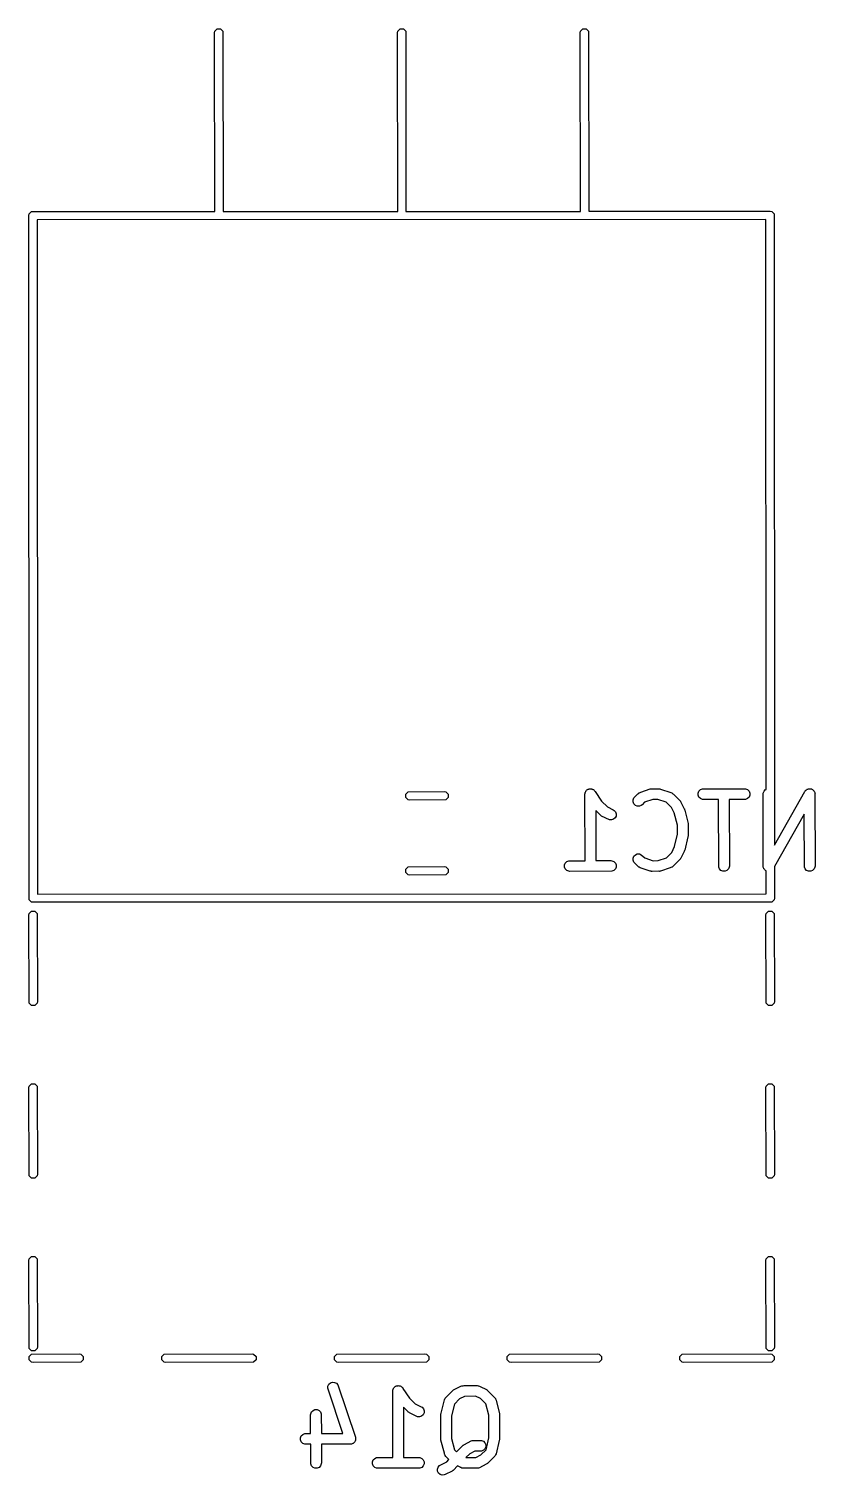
# Model space of a CAD drawing. Extents: x 195 to 310, y -208 to -141.
# Drawn here: x 269.04 to 279.97, y -208.17 to -188.06 of the extents above; entities that cross this region are included whole.
import ezdxf

# ---------------------------------------------------------------- set-up
doc = ezdxf.new("R2010")
doc.units = 0
doc.layers.add('BLACK', color=7, linetype='CONTINUOUS')

msp = doc.modelspace()

# ---------------------------------------------------------------- linework, layer by layer
at = {"layer": 'BLACK', "linetype": 'CONTINUOUS'}
for p, q in [((271.62325, -188.12), (271.627817, -188.097039)), ((271.627675, -190.603433), (271.62325, -188.12)), ((271.627817, -188.097039), (271.660289, -188.064567)), ((271.660289, -188.064567), (271.706211, -188.064567)), ((271.706211, -188.064567), (271.738683, -188.097039)), ((271.738683, -188.097039), (271.743149, -190.603382)), ((274.16325, -188.12), (274.167817, -188.097039)), ((274.167673, -190.602303), (274.16325, -188.12)), ((274.167817, -188.097039), (274.200289, -188.064567)), ((274.200289, -188.064567), (274.246211, -188.064567)), ((274.246211, -188.064567), (274.278683, -188.097039)), ((274.278683, -188.097039), (274.283147, -190.602251)), ((276.70325, -188.12), (276.707817, -188.097039)), ((276.707671, -190.601172), (276.70325, -188.12)), ((276.707817, -188.097039), (276.740289, -188.064567)), ((276.740289, -188.064567), (276.786211, -188.064567)), ((276.786211, -188.064567), (276.818683, -188.097039)), ((276.818683, -188.097039), (276.823145, -190.601121)), ((269.04325, -190.66), (269.047817, -190.637039)), ((269.047817, -190.637039), (269.080289, -190.604567)), ((269.080289, -190.604567), (271.627675, -190.603433)), ((271.743149, -190.603382), (274.167673, -190.602303)), ((274.283147, -190.602251), (276.707671, -190.601172)), ((276.823145, -190.601121), (279.34325, -190.6)), ((279.34325, -190.6), (279.366211, -190.604567)), ((279.366211, -190.604567), (279.398683, -190.637039)), ((279.398683, -190.637039), (279.402896, -199.413216)), ((269.047817, -200.172961), (269.04325, -190.66)), ((279.283276, -190.715469), (269.158722, -190.719975)), ((269.158722, -190.719975), (269.163223, -200.09453)), ((279.28708, -198.639426), (279.283276, -190.715469)), ((274.282309, -198.704539), (274.314781, -198.672067)), ((274.314781, -198.672067), (274.812258, -198.6675)), ((274.812258, -198.6675), (274.835219, -198.672067)), ((274.835219, -198.672067), (274.867691, -198.704539)), ((276.771678, -198.690187), (276.774519, -198.683326)), ((276.774519, -198.683326), (276.775976, -198.676046)), ((276.775976, -198.676046), (276.780064, -198.66994)), ((276.780064, -198.66994), (276.782877, -198.663151)), ((276.782877, -198.663151), (276.788127, -198.6579)), ((276.788127, -198.6579), (276.792259, -198.651731)), ((276.792259, -198.651731), (276.798373, -198.647654)), ((276.798373, -198.647654), (276.803569, -198.642459)), ((276.803569, -198.642459), (276.810429, -198.639617)), ((276.810429, -198.639617), (276.816608, -198.635498)), ((276.816608, -198.635498), (276.823816, -198.634072)), ((276.823816, -198.634072), (276.830605, -198.63126)), ((276.830605, -198.63126), (276.838032, -198.63126)), ((276.838032, -198.63126), (276.845316, -198.629819)), ((276.845316, -198.629819), (276.852521, -198.63126)), ((276.852521, -198.63126), (276.859869, -198.63126)), ((276.859869, -198.63126), (276.866729, -198.634101)), ((276.866729, -198.634101), (276.87401, -198.635558)), ((276.87401, -198.635558), (276.880115, -198.639646)), ((276.880115, -198.639646), (276.886905, -198.642459)), ((276.886905, -198.642459), (276.892155, -198.647709)), ((276.892155, -198.647709), (276.898325, -198.651841)), ((276.898325, -198.651841), (276.902614, -198.658168)), ((276.902614, -198.658168), (276.907597, -198.663151)), ((276.907597, -198.663151), (276.910118, -198.669238)), ((276.910118, -198.669238), (277.002032, -198.804825)), ((277.52238, -198.687281), (277.535343, -198.682833)), ((277.535343, -198.682833), (277.544891, -198.678879)), ((277.544891, -198.678879), (277.546872, -198.678879)), ((277.546872, -198.678879), (277.678662, -198.633668)), ((277.678662, -198.633668), (277.685917, -198.632018)), ((277.685917, -198.632018), (277.687748, -198.63126)), ((277.687748, -198.63126), (277.689344, -198.631239)), ((277.689344, -198.631239), (277.692999, -198.630408)), ((277.692999, -198.630408), (277.702299, -198.631069)), ((277.702299, -198.631069), (277.797618, -198.629819)), ((277.797618, -198.629819), (277.805023, -198.630548)), ((277.805023, -198.630548), (277.806998, -198.630408)), ((277.806998, -198.630408), (277.808484, -198.630889)), ((277.808484, -198.630889), (277.81225, -198.63126)), ((277.81225, -198.63126), (277.821613, -198.635138)), ((277.821613, -198.635138), (277.964192, -198.681287)), ((277.964192, -198.681287), (277.977617, -198.687281)), ((278.343107, -198.690187), (278.354306, -198.663151)), ((278.354306, -198.663151), (278.374998, -198.642459)), ((278.374998, -198.642459), (278.402034, -198.63126)), ((278.402034, -198.63126), (278.988094, -198.629819)), ((278.988094, -198.629819), (279.002726, -198.63126)), ((279.002726, -198.63126), (279.029762, -198.642459)), ((279.029762, -198.642459), (279.050454, -198.663151)), ((279.050454, -198.663151), (279.061653, -198.690187)), ((279.247869, -198.690187), (279.259068, -198.663151)), ((279.259068, -198.663151), (279.27976, -198.642459)), ((279.27976, -198.642459), (279.28708, -198.639426)), ((279.402896, -199.413216), (279.827738, -198.667608)), ((279.827738, -198.667608), (279.829927, -198.664523)), ((279.829927, -198.664523), (279.830496, -198.663151)), ((279.830496, -198.663151), (279.831893, -198.661753)), ((279.831893, -198.661753), (279.836248, -198.655619)), ((279.836248, -198.655619), (279.844136, -198.64951)), ((279.844136, -198.64951), (279.851188, -198.642459)), ((279.851188, -198.642459), (279.855606, -198.640628)), ((279.855606, -198.640628), (279.859386, -198.637702)), ((279.859386, -198.637702), (279.869007, -198.635077)), ((279.869007, -198.635077), (279.878224, -198.63126)), ((279.878224, -198.63126), (279.883005, -198.63126)), ((279.883005, -198.63126), (279.887617, -198.630002)), ((279.887617, -198.630002), (279.897514, -198.63126)), ((279.897514, -198.63126), (279.907488, -198.63126)), ((279.907488, -198.63126), (279.911903, -198.633089)), ((279.911903, -198.633089), (279.916647, -198.633692)), ((279.916647, -198.633692), (279.925311, -198.638642)), ((279.925311, -198.638642), (279.934524, -198.642459)), ((279.934524, -198.642459), (279.937902, -198.645837)), ((279.937902, -198.645837), (279.942056, -198.648211)), ((279.942056, -198.648211), (279.948165, -198.6561)), ((279.948165, -198.6561), (279.955216, -198.663151)), ((279.955216, -198.663151), (279.957045, -198.667567)), ((279.957045, -198.667567), (279.959973, -198.671348)), ((279.959973, -198.671348), (279.962597, -198.680971)), ((279.962597, -198.680971), (279.966415, -198.690187)), ((274.282309, -198.750461), (274.282309, -198.704539)), ((274.314781, -198.782933), (274.282309, -198.750461)), ((274.337742, -198.7875), (274.314781, -198.782933)), ((274.835219, -198.782933), (274.337742, -198.7875)), ((274.867691, -198.750461), (274.835219, -198.782933)), ((274.867691, -198.704539), (274.867691, -198.750461)), ((276.770237, -198.70474), (276.770252, -198.704663)), ((276.770242, -198.704766), (276.770237, -198.70474)), ((276.770237, -198.704819), (276.770242, -198.704766)), ((276.771551, -199.630702), (276.770237, -198.704819)), ((276.770252, -198.704663), (276.771678, -198.690187)), ((277.002032, -198.804825), (277.082323, -198.883581)), ((277.082323, -198.883581), (277.164492, -198.923451)), ((277.438345, -198.785426), (277.449544, -198.758389)), ((277.438345, -198.814688), (277.438345, -198.785426)), ((277.449544, -198.841725), (277.438345, -198.814688)), ((277.449544, -198.758389), (277.50649, -198.699405)), ((277.470236, -198.862417), (277.449544, -198.841725)), ((277.497273, -198.873616), (277.470236, -198.862417)), ((277.526535, -198.873616), (277.497273, -198.873616)), ((277.50649, -198.699405), (277.517855, -198.690078)), ((277.517855, -198.690078), (277.520343, -198.689047)), ((277.520343, -198.689047), (277.52238, -198.687281)), ((277.553572, -198.862417), (277.526535, -198.873616)), ((277.564937, -198.85309), (277.553572, -198.862417)), ((277.598459, -198.818367), (277.564937, -198.85309)), ((277.711165, -198.779703), (277.598459, -198.818367)), ((277.782544, -198.778767), (277.711165, -198.779703)), ((277.898471, -198.81629), (277.782544, -198.778767)), ((277.97268, -198.88908), (277.898471, -198.81629)), ((277.977617, -198.687281), (277.979652, -198.689046)), ((277.979652, -198.689046), (277.982143, -198.690078)), ((277.982143, -198.690078), (277.992081, -198.699826)), ((277.992081, -198.699826), (277.999724, -198.706455)), ((277.999724, -198.706455), (278.000575, -198.708158)), ((278.000575, -198.708158), (278.088746, -198.794643)), ((278.088746, -198.794643), (278.093466, -198.800393)), ((278.093466, -198.800393), (278.094963, -198.801692)), ((278.094963, -198.801692), (278.095689, -198.803102)), ((278.095689, -198.803102), (278.098074, -198.806008)), ((278.098074, -198.806008), (278.101725, -198.814823)), ((278.101725, -198.814823), (278.150414, -198.909373)), ((278.343107, -198.719451), (278.343107, -198.690187)), ((278.354306, -198.746487), (278.343107, -198.719451)), ((278.374998, -198.767179), (278.354306, -198.746487)), ((278.402034, -198.778378), (278.374998, -198.767179)), ((278.416666, -198.779819), (278.402034, -198.778378)), ((278.627485, -198.7793), (278.416666, -198.779819)), ((278.628821, -199.719451), (278.627485, -198.7793)), ((279.002726, -198.778378), (278.776065, -198.778935)), ((278.776065, -198.778935), (278.77738, -199.704819)), ((279.029762, -198.767179), (279.002726, -198.778378)), ((279.050454, -198.746487), (279.029762, -198.767179)), ((279.061653, -198.719451), (279.050454, -198.746487)), ((279.061653, -198.690187), (279.061653, -198.719451)), ((279.246428, -198.704819), (279.247869, -198.690187)), ((279.247841, -199.700374), (279.246428, -198.704819)), ((279.966415, -198.690187), (279.966421, -198.694992)), ((279.966421, -198.694992), (279.967673, -198.69958)), ((279.967673, -198.69958), (279.966442, -198.709263)), ((279.966442, -198.709263), (279.967856, -199.704819)), ((276.983209, -198.994646), (276.919139, -198.9318)), ((276.919139, -198.9318), (276.920131, -199.630337)), ((276.989729, -199.002164), (276.983209, -198.994646)), ((276.992922, -199.004174), (276.989729, -199.002164)), ((276.994045, -199.005275), (276.992922, -199.004174)), ((276.995877, -199.006033), (276.994045, -199.005275)), ((277.002172, -199.009996), (276.995877, -199.006033)), ((277.111141, -199.06287), (277.002172, -199.009996)), ((277.140331, -199.064944), (277.111141, -199.06287)), ((277.168093, -199.05569), (277.140331, -199.064944)), ((277.164492, -198.923451), (277.176935, -198.931283)), ((277.1902, -199.036517), (277.168093, -199.05569)), ((277.176935, -198.931283), (277.196108, -198.953391)), ((277.203288, -199.010342), (277.1902, -199.036517)), ((277.196108, -198.953391), (277.205362, -198.981152)), ((277.205362, -198.981152), (277.203288, -199.010342)), ((278.011371, -198.964215), (277.97268, -198.88908)), ((278.055989, -199.137645), (278.011371, -198.964215)), ((278.150414, -198.909373), (278.150823, -198.910442)), ((278.150823, -198.910442), (278.151146, -198.910878)), ((278.151146, -198.910878), (278.151465, -198.912121)), ((278.151465, -198.912121), (278.155669, -198.923104)), ((278.155669, -198.923104), (278.156194, -198.930501)), ((278.156194, -198.930501), (278.203712, -199.1152)), ((279.818253, -198.98437), (279.40304, -199.713081)), ((279.819297, -199.719451), (279.818253, -198.98437)), ((278.015105, -199.43554), (278.057131, -199.262417)), ((278.057131, -199.262417), (278.055989, -199.137645)), ((278.203712, -199.1152), (278.204087, -199.117736)), ((278.204087, -199.117736), (278.20451, -199.118758)), ((278.20451, -199.118758), (278.204527, -199.120719)), ((278.205407, -199.281764), (278.20451, -199.290879)), ((278.204527, -199.120719), (278.205862, -199.129744)), ((278.205862, -199.129744), (278.204683, -199.137667)), ((278.204683, -199.137667), (278.205951, -199.276247)), ((278.205862, -199.279893), (278.205407, -199.281764)), ((278.205951, -199.276247), (278.205699, -199.2788)), ((278.205699, -199.2788), (278.205862, -199.279893)), ((277.97638, -199.51535), (278.015105, -199.43554)), ((278.155081, -199.487743), (278.151146, -199.498759)), ((278.155669, -199.486533), (278.155081, -199.487743)), ((278.155707, -199.485992), (278.155669, -199.486533)), ((278.156093, -199.484913), (278.155707, -199.485992)), ((278.201333, -199.298547), (278.156093, -199.484913)), ((278.20451, -199.290879), (278.201333, -199.298547)), ((276.485964, -199.690187), (276.497163, -199.663151)), ((276.485964, -199.719451), (276.485964, -199.690187)), ((276.497163, -199.663151), (276.517855, -199.642459)), ((276.517855, -199.642459), (276.544891, -199.63126)), ((276.544891, -199.63126), (276.771551, -199.630702)), ((276.920131, -199.630337), (277.130951, -199.629819)), ((277.130951, -199.629819), (277.145583, -199.63126)), ((277.145583, -199.63126), (277.172619, -199.642459)), ((277.172619, -199.642459), (277.193311, -199.663151)), ((277.193311, -199.663151), (277.20451, -199.690187)), ((277.20451, -199.690187), (277.20451, -199.719451)), ((277.438345, -199.594948), (277.449544, -199.567912)), ((277.438345, -199.624211), (277.438345, -199.594948)), ((277.449543, -199.651247), (277.438345, -199.624211)), ((277.45887, -199.662612), (277.449543, -199.651247)), ((277.449544, -199.567912), (277.470237, -199.547219)), ((277.499695, -199.702027), (277.45887, -199.662612)), ((277.470237, -199.547219), (277.497273, -199.536021)), ((277.497273, -199.536021), (277.526536, -199.536021)), ((277.526536, -199.536021), (277.553572, -199.54722)), ((277.553572, -199.54722), (277.601261, -199.593262)), ((277.601261, -199.593262), (277.717453, -199.63087)), ((277.717453, -199.63087), (277.788831, -199.629934)), ((277.788831, -199.629934), (277.902103, -199.591076)), ((277.902103, -199.591076), (277.97638, -199.51535)), ((278.08744, -199.614468), (277.993508, -199.710233)), ((278.094963, -199.607945), (278.08744, -199.614468)), ((278.096975, -199.604748), (278.094963, -199.607945)), ((278.098074, -199.603628), (278.096975, -199.604748)), ((278.098831, -199.601798), (278.098074, -199.603628)), ((278.102795, -199.595502), (278.098831, -199.601798)), ((278.147063, -199.504269), (278.102795, -199.595502)), ((278.151146, -199.498759), (278.147063, -199.504269)), ((274.282309, -199.749539), (274.314781, -199.717067)), ((274.282309, -199.795461), (274.282309, -199.749539)), ((274.314781, -199.827933), (274.282309, -199.795461)), ((274.314781, -199.717067), (274.812258, -199.7125)), ((274.337742, -199.8325), (274.314781, -199.827933)), ((274.835219, -199.827933), (274.337742, -199.8325)), ((274.812258, -199.7125), (274.835219, -199.717067)), ((274.835219, -199.717067), (274.867691, -199.749539)), ((274.867691, -199.795461), (274.835219, -199.827933)), ((274.867691, -199.749539), (274.867691, -199.795461)), ((276.497163, -199.746487), (276.485964, -199.719451)), ((276.517855, -199.767179), (276.497163, -199.746487)), ((276.544891, -199.778378), (276.517855, -199.767179)), ((276.559523, -199.779819), (276.544891, -199.778378)), ((277.145583, -199.778378), (276.559523, -199.779819)), ((277.172619, -199.767179), (277.145583, -199.778378)), ((277.193311, -199.746487), (277.172619, -199.767179)), ((277.20451, -199.719451), (277.193311, -199.746487)), ((277.500273, -199.703183), (277.499695, -199.702027)), ((277.506364, -199.708466), (277.500273, -199.703183)), ((277.517855, -199.71956), (277.506364, -199.708466)), ((277.520343, -199.72059), (277.517855, -199.71956)), ((277.52238, -199.722357), (277.520343, -199.72059)), ((277.535806, -199.728351), (277.52238, -199.722357)), ((277.678387, -199.7745), (277.535806, -199.728351)), ((277.687748, -199.778378), (277.678387, -199.7745)), ((277.691511, -199.778748), (277.687748, -199.778378)), ((277.692999, -199.77923), (277.691511, -199.778748)), ((277.694973, -199.779089), (277.692999, -199.77923)), ((277.70238, -199.779819), (277.694973, -199.779089)), ((277.797697, -199.778568), (277.70238, -199.779819)), ((277.806998, -199.77923), (277.797697, -199.778568)), ((277.810652, -199.778398), (277.806998, -199.77923)), ((277.81225, -199.778378), (277.810652, -199.778398)), ((277.814081, -199.777619), (277.81225, -199.778378)), ((277.821335, -199.77597), (277.814081, -199.777619)), ((277.953125, -199.730759), (277.821335, -199.77597)), ((277.955107, -199.730759), (277.953125, -199.730759)), ((277.964659, -199.726802), (277.955107, -199.730759)), ((277.977617, -199.722357), (277.964659, -199.726802)), ((277.979652, -199.720591), (277.977617, -199.722357)), ((277.982143, -199.71956), (277.979652, -199.720591)), ((277.993508, -199.710233), (277.982143, -199.71956)), ((278.64002, -199.746487), (278.628821, -199.719451)), ((278.660712, -199.767179), (278.64002, -199.746487)), ((278.687748, -199.778378), (278.660712, -199.767179)), ((278.717012, -199.778378), (278.687748, -199.778378)), ((278.744048, -199.767179), (278.717012, -199.778378)), ((278.76474, -199.746487), (278.744048, -199.767179)), ((278.775939, -199.719451), (278.76474, -199.746487)), ((278.77738, -199.704819), (278.775939, -199.719451)), ((279.246611, -199.710058), (279.247841, -199.700374)), ((279.247862, -199.714645), (279.246611, -199.710058)), ((279.247869, -199.719451), (279.247862, -199.714645)), ((279.251686, -199.728666), (279.247869, -199.719451)), ((279.254311, -199.73829), (279.251686, -199.728666)), ((279.257238, -199.74207), (279.254311, -199.73829)), ((279.259068, -199.746487), (279.257238, -199.74207)), ((279.266118, -199.753537), (279.259068, -199.746487)), ((279.272228, -199.761427), (279.266118, -199.753537)), ((279.276381, -199.7638), (279.272228, -199.761427)), ((279.27976, -199.767179), (279.276381, -199.7638)), ((279.287623, -199.770436), (279.27976, -199.767179)), ((279.287777, -200.090024), (279.287623, -199.770436)), ((279.40304, -199.713081), (279.40325, -200.15)), ((279.830496, -199.746487), (279.819297, -199.719451)), ((279.851188, -199.767179), (279.830496, -199.746487)), ((279.878224, -199.778378), (279.851188, -199.767179)), ((279.907488, -199.778378), (279.878224, -199.778378)), ((279.934524, -199.767179), (279.907488, -199.778378)), ((279.955216, -199.746487), (279.934524, -199.767179)), ((279.966415, -199.719451), (279.955216, -199.746487)), ((279.967856, -199.704819), (279.966415, -199.719451)), ((269.163223, -200.09453), (279.287777, -200.090024)), ((269.080289, -200.205433), (269.047817, -200.172961)), ((269.10325, -200.21), (269.080289, -200.205433)), ((279.366211, -200.205433), (269.10325, -200.21)), ((279.398683, -200.172961), (279.366211, -200.205433)), ((279.40325, -200.15), (279.398683, -200.172961)), ((269.04325, -200.39), (269.047817, -200.367039)), ((269.047817, -201.612961), (269.04325, -200.39)), ((269.047817, -200.367039), (269.080289, -200.334567)), ((269.080289, -200.334567), (269.126211, -200.334567)), ((269.126211, -200.334567), (269.158683, -200.367039)), ((269.158683, -200.367039), (269.16325, -201.59)), ((279.28325, -200.39), (279.287817, -200.367039)), ((279.287817, -201.612961), (279.28325, -200.39)), ((279.287817, -200.367039), (279.320289, -200.334567)), ((279.320289, -200.334567), (279.366211, -200.334567)), ((279.366211, -200.334567), (279.398683, -200.367039)), ((279.398683, -200.367039), (279.40325, -201.59)), ((269.080289, -201.645433), (269.047817, -201.612961)), ((269.126211, -201.645433), (269.080289, -201.645433)), ((269.158683, -201.612961), (269.126211, -201.645433)), ((269.16325, -201.59), (269.158683, -201.612961)), ((279.320289, -201.645433), (279.287817, -201.612961)), ((279.366211, -201.645433), (279.320289, -201.645433)), ((279.398683, -201.612961), (279.366211, -201.645433)), ((279.40325, -201.59), (279.398683, -201.612961)), ((269.04325, -202.79), (269.047817, -202.767039)), ((269.047817, -204.012961), (269.04325, -202.79)), ((269.047817, -202.767039), (269.080289, -202.734567)), ((269.080289, -202.734567), (269.126211, -202.734567)), ((269.126211, -202.734567), (269.158683, -202.767039)), ((269.158683, -202.767039), (269.16325, -203.99)), ((279.28325, -202.79), (279.287817, -202.767039)), ((279.287817, -204.012961), (279.28325, -202.79)), ((279.287817, -202.767039), (279.320289, -202.734567)), ((279.320289, -202.734567), (279.366211, -202.734567)), ((279.366211, -202.734567), (279.398683, -202.767039)), ((279.398683, -202.767039), (279.40325, -203.99)), ((269.080289, -204.045433), (269.047817, -204.012961)), ((269.126211, -204.045433), (269.080289, -204.045433)), ((269.158683, -204.012961), (269.126211, -204.045433)), ((269.16325, -203.99), (269.158683, -204.012961)), ((279.320289, -204.045433), (279.287817, -204.012961)), ((279.366211, -204.045433), (279.320289, -204.045433)), ((279.398683, -204.012961), (279.366211, -204.045433)), ((279.40325, -203.99), (279.398683, -204.012961)), ((269.04325, -205.19), (269.047817, -205.167039)), ((269.047817, -206.412961), (269.04325, -205.19)), ((269.047817, -205.167039), (269.080289, -205.134567)), ((269.080289, -205.134567), (269.126211, -205.134567)), ((269.126211, -205.134567), (269.158683, -205.167039)), ((269.158683, -205.167039), (269.16325, -206.39)), ((279.28325, -205.19), (279.287817, -205.167039)), ((279.287817, -206.412961), (279.28325, -205.19)), ((279.287817, -205.167039), (279.320289, -205.134567)), ((279.320289, -205.134567), (279.366211, -205.134567)), ((279.366211, -205.134567), (279.398683, -205.167039)), ((279.398683, -205.167039), (279.40325, -206.39)), ((269.080289, -206.445433), (269.047817, -206.412961)), ((269.047817, -206.527039), (269.080289, -206.494567)), ((269.047817, -206.572961), (269.047817, -206.527039)), ((269.126211, -206.445433), (269.080289, -206.445433)), ((269.080289, -206.494567), (269.74325, -206.49)), ((269.158683, -206.412961), (269.126211, -206.445433)), ((269.16325, -206.39), (269.158683, -206.412961)), ((269.74325, -206.49), (269.766211, -206.494567)), ((269.766211, -206.494567), (269.798683, -206.527039)), ((269.798683, -206.527039), (269.798683, -206.572961)), ((270.887817, -206.527039), (270.920289, -206.494567)), ((270.887817, -206.572961), (270.887817, -206.527039)), ((270.920289, -206.494567), (272.14325, -206.49)), ((272.14325, -206.49), (272.166211, -206.494567)), ((272.166211, -206.494567), (272.198683, -206.527039)), ((272.198683, -206.527039), (272.198683, -206.572961)), ((273.287817, -206.527039), (273.320289, -206.494567)), ((273.287817, -206.572961), (273.287817, -206.527039)), ((273.320289, -206.494567), (274.54325, -206.49)), ((274.54325, -206.49), (274.566211, -206.494567)), ((274.566211, -206.494567), (274.598683, -206.527039)), ((274.598683, -206.527039), (274.598683, -206.572961)), ((275.687817, -206.527039), (275.720289, -206.494567)), ((275.687817, -206.572961), (275.687817, -206.527039)), ((275.720289, -206.494567), (276.94425, -206.49)), ((276.94425, -206.49), (276.967211, -206.494567)), ((276.967211, -206.494567), (276.999683, -206.527039)), ((276.999683, -206.527039), (276.999683, -206.572961)), ((278.087817, -206.527039), (278.120289, -206.494567)), ((278.087817, -206.572961), (278.087817, -206.527039)), ((278.120289, -206.494567), (279.34325, -206.49)), ((279.320289, -206.445433), (279.287817, -206.412961)), ((279.366211, -206.445433), (279.320289, -206.445433)), ((279.34325, -206.49), (279.366211, -206.494567)), ((279.398683, -206.412961), (279.366211, -206.445433)), ((279.366211, -206.494567), (279.398683, -206.527039)), ((279.40325, -206.39), (279.398683, -206.412961)), ((279.398683, -206.527039), (279.398683, -206.572961)), ((269.080289, -206.605433), (269.047817, -206.572961)), ((269.10325, -206.61), (269.080289, -206.605433)), ((269.766211, -206.605433), (269.10325, -206.61)), ((269.798683, -206.572961), (269.766211, -206.605433)), ((270.920289, -206.605433), (270.887817, -206.572961)), ((270.94325, -206.61), (270.920289, -206.605433)), ((272.166211, -206.605433), (270.94325, -206.61)), ((272.198683, -206.572961), (272.166211, -206.605433)), ((273.320289, -206.605433), (273.287817, -206.572961)), ((273.34325, -206.61), (273.320289, -206.605433)), ((274.566211, -206.605433), (273.34325, -206.61)), ((274.598683, -206.572961), (274.566211, -206.605433)), ((275.720289, -206.605433), (275.687817, -206.572961)), ((275.74325, -206.61), (275.720289, -206.605433)), ((276.967211, -206.605433), (275.74325, -206.61)), ((276.999683, -206.572961), (276.967211, -206.605433)), ((278.120289, -206.605433), (278.087817, -206.572961)), ((278.14325, -206.61), (278.120289, -206.605433)), ((279.366211, -206.605433), (278.14325, -206.61)), ((279.398683, -206.572961), (279.366211, -206.605433)), ((273.198532, -206.93739), (273.211618, -206.911217)), ((273.211618, -206.911217), (273.233725, -206.892043)), ((273.233725, -206.892043), (273.261488, -206.882789)), ((273.261488, -206.882789), (273.290678, -206.884864)), ((273.290678, -206.884864), (273.316851, -206.89795)), ((273.316851, -206.89795), (273.336025, -206.920057)), ((273.336025, -206.920057), (273.580114, -207.647767)), ((274.168425, -206.93126), (274.175709, -206.929819)), ((274.175709, -206.929819), (274.182914, -206.93126)), ((275.079099, -206.931166), (275.089772, -206.930408)), ((275.089772, -206.930408), (275.091779, -206.931077)), ((275.091779, -206.931077), (275.270868, -206.929819)), ((275.270868, -206.929819), (275.2855, -206.93126)), ((273.196457, -206.96658), (273.198532, -206.93739)), ((273.199717, -206.980917), (273.196457, -206.96658)), ((273.406269, -207.596718), (273.199717, -206.980917)), ((274.10063, -207.00474), (274.100645, -207.004663)), ((274.100635, -207.004766), (274.10063, -207.00474)), ((274.10063, -207.004819), (274.100635, -207.004766)), ((274.101944, -207.930702), (274.10063, -207.004819)), ((274.100645, -207.004663), (274.102071, -206.990187)), ((274.102071, -206.990187), (274.104912, -206.983326)), ((274.104912, -206.983326), (274.106369, -206.976046)), ((274.106369, -206.976046), (274.110457, -206.96994)), ((274.110457, -206.96994), (274.11327, -206.963151)), ((274.11327, -206.963151), (274.11852, -206.9579)), ((274.11852, -206.9579), (274.122652, -206.951731)), ((274.122652, -206.951731), (274.128766, -206.947654)), ((274.128766, -206.947654), (274.133962, -206.942459)), ((274.133962, -206.942459), (274.140822, -206.939617)), ((274.140822, -206.939617), (274.147001, -206.935498)), ((274.147001, -206.935498), (274.154209, -206.934072)), ((274.154209, -206.934072), (274.160998, -206.93126)), ((274.160998, -206.93126), (274.168425, -206.93126)), ((274.182914, -206.93126), (274.190262, -206.93126)), ((274.190262, -206.93126), (274.197122, -206.934101)), ((274.197122, -206.934101), (274.204403, -206.935558)), ((274.204403, -206.935558), (274.210508, -206.939646)), ((274.210508, -206.939646), (274.217298, -206.942459)), ((274.217298, -206.942459), (274.222548, -206.947709)), ((274.222548, -206.947709), (274.228718, -206.951841)), ((274.228718, -206.951841), (274.233007, -206.958168)), ((274.233007, -206.958168), (274.23799, -206.963151)), ((274.23799, -206.963151), (274.240511, -206.969238)), ((274.240511, -206.969238), (274.332425, -207.104825)), ((274.332425, -207.104825), (274.412716, -207.183581)), ((274.771914, -207.315851), (274.817155, -207.129486)), ((274.817155, -207.129486), (274.822102, -207.11564)), ((274.822102, -207.11564), (274.825422, -207.111158)), ((274.825422, -207.111158), (274.827556, -207.106008)), ((274.827556, -207.106008), (274.834437, -207.098991)), ((274.834437, -207.098991), (274.839524, -207.092128)), ((274.839524, -207.092128), (274.843525, -207.089726)), ((274.843525, -207.089726), (274.932121, -206.999405)), ((274.932121, -206.999405), (274.937871, -206.994684)), ((274.937871, -206.994684), (274.93917, -206.993188)), ((274.93917, -206.993188), (274.94058, -206.992461)), ((274.94058, -206.992461), (274.943486, -206.990077)), ((274.943486, -206.990077), (274.952301, -206.986425)), ((274.952301, -206.986425), (275.046851, -206.937737)), ((275.026558, -207.11547), (274.95609, -207.187311)), ((275.096003, -207.079709), (275.026558, -207.11547)), ((275.046851, -206.937737), (275.060582, -206.932482)), ((275.060582, -206.932482), (275.063271, -206.93229)), ((275.063271, -206.93229), (275.06576, -206.93126)), ((275.06576, -206.93126), (275.079099, -206.931166)), ((275.251172, -207.078619), (275.096003, -207.079709)), ((275.319495, -207.11177), (275.251172, -207.078619)), ((275.2855, -206.93126), (275.287989, -206.932291)), ((275.287989, -206.932291), (275.290677, -206.932482)), ((275.290677, -206.932482), (275.30367, -206.938786)), ((275.30367, -206.938786), (275.312536, -206.942459)), ((275.312536, -206.942459), (275.313758, -206.943681)), ((275.313758, -206.943681), (275.399647, -206.985356)), ((275.393287, -207.184152), (275.319495, -207.11177)), ((275.399647, -206.985356), (275.405946, -206.98932)), ((275.405946, -206.98932), (275.407774, -206.990078)), ((275.407774, -206.990078), (275.408893, -206.991175)), ((275.408893, -206.991175), (275.41209, -206.993188)), ((275.41209, -206.993188), (275.418614, -207.000711)), ((275.418614, -207.000711), (275.514377, -207.094643)), ((275.514377, -207.094643), (275.523705, -207.106008)), ((275.523705, -207.106008), (275.525839, -207.111161)), ((275.525839, -207.111161), (275.529158, -207.11564)), ((275.529158, -207.11564), (275.531557, -207.124968)), ((275.531557, -207.124968), (275.534903, -207.133045)), ((272.957773, -207.338152), (272.959214, -207.32352)), ((272.959214, -207.32352), (272.970413, -207.296484)), ((272.970413, -207.296484), (272.991105, -207.275792)), ((272.991105, -207.275792), (273.018141, -207.264593)), ((273.018141, -207.264593), (273.047405, -207.264593)), ((273.047405, -207.264593), (273.074441, -207.275792)), ((273.074441, -207.275792), (273.095133, -207.296484)), ((273.095133, -207.296484), (273.106332, -207.32352)), ((273.106332, -207.32352), (273.106911, -207.597399)), ((274.313602, -207.294646), (274.249532, -207.2318)), ((274.249532, -207.2318), (274.250524, -207.930337)), ((274.320122, -207.302164), (274.313602, -207.294646)), ((274.323315, -207.304174), (274.320122, -207.302164)), ((274.324438, -207.305275), (274.323315, -207.304174)), ((274.32627, -207.306033), (274.324438, -207.305275)), ((274.332565, -207.309996), (274.32627, -207.306033)), ((274.441534, -207.36287), (274.332565, -207.309996)), ((274.412716, -207.183581), (274.494885, -207.223451)), ((274.494885, -207.223451), (274.507328, -207.231283)), ((274.507328, -207.231283), (274.526501, -207.253391)), ((274.533681, -207.310342), (274.520593, -207.336517)), ((274.526501, -207.253391), (274.535755, -207.281152)), ((274.535755, -207.281152), (274.533681, -207.310342)), ((274.767386, -207.334506), (274.76784, -207.332634)), ((274.76784, -207.332634), (274.768738, -207.32352)), ((274.768738, -207.32352), (274.771914, -207.315851)), ((274.95609, -207.187311), (274.915976, -207.352559)), ((275.43398, -207.342323), (275.393287, -207.184152)), ((275.534903, -207.133045), (275.534903, -207.13797)), ((275.534903, -207.13797), (275.581724, -207.319962)), ((275.581724, -207.319962), (275.582099, -207.322498)), ((275.582099, -207.322498), (275.582522, -207.32352)), ((275.582522, -207.32352), (275.582529, -207.325413)), ((275.582529, -207.325413), (275.583874, -207.334506)), ((272.958322, -207.597737), (272.957773, -207.338152)), ((274.470724, -207.364944), (274.441534, -207.36287)), ((274.498486, -207.35569), (274.470724, -207.364944)), ((274.520593, -207.336517), (274.498486, -207.35569)), ((274.767297, -207.338152), (274.767548, -207.335598)), ((274.768657, -207.666588), (274.767297, -207.338152)), ((274.767548, -207.335598), (274.767386, -207.334506)), ((274.915976, -207.352559), (274.917279, -207.667313)), ((275.435283, -207.657077), (275.43398, -207.342323)), ((275.583874, -207.334506), (275.582602, -207.343048)), ((275.582602, -207.343048), (275.583963, -207.671485)), ((272.816357, -207.656853), (272.827556, -207.629817)), ((272.816357, -207.686117), (272.816357, -207.656853)), ((272.827556, -207.713153), (272.816357, -207.686117)), ((272.827556, -207.629817), (272.848248, -207.609125)), ((272.848248, -207.733845), (272.827556, -207.713153)), ((272.848248, -207.609125), (272.875284, -207.597926)), ((272.875284, -207.745044), (272.848248, -207.733845)), ((272.875284, -207.597926), (272.958322, -207.597737)), ((273.106911, -207.597399), (273.406269, -207.596718)), ((273.54814, -207.734876), (273.546105, -207.736642)), ((273.550631, -207.733845), (273.54814, -207.734876)), ((273.559133, -207.725342), (273.550631, -207.733845)), ((273.568213, -207.717468), (273.559133, -207.725342)), ((273.569417, -207.715058), (273.568213, -207.717468)), ((273.571323, -207.713153), (273.569417, -207.715058)), ((273.575925, -207.702041), (273.571323, -207.713153)), ((273.581299, -207.691294), (273.575925, -207.702041)), ((273.580114, -207.647767), (273.581763, -207.655022)), ((273.581489, -207.688608), (273.581299, -207.691294)), ((273.582522, -207.686117), (273.581489, -207.688608)), ((273.581763, -207.655022), (273.582522, -207.656853)), ((273.582522, -207.656853), (273.582522, -207.658357)), ((273.582522, -207.658357), (273.583374, -207.662104)), ((273.583374, -207.662104), (273.582522, -207.674089)), ((273.582522, -207.674089), (273.582522, -207.686117)), ((274.767386, -207.675131), (274.768657, -207.666588)), ((274.76873, -207.684223), (274.767386, -207.675131)), ((274.768738, -207.686117), (274.76873, -207.684223)), ((274.76916, -207.687138), (274.768738, -207.686117)), ((274.769536, -207.689675), (274.76916, -207.687138)), ((274.816357, -207.871666), (274.769536, -207.689675)), ((274.917279, -207.667313), (274.957972, -207.825485)), ((275.095153, -207.748332), (275.189708, -207.699641)), ((275.189708, -207.699641), (275.203439, -207.694386)), ((275.203439, -207.694386), (275.206128, -207.694194)), ((275.206128, -207.694194), (275.208617, -207.693164)), ((275.208617, -207.693164), (275.223358, -207.69297)), ((275.223358, -207.69297), (275.232629, -207.692312)), ((275.232629, -207.692312), (275.234179, -207.692828)), ((275.234179, -207.692828), (275.318487, -207.691723)), ((275.318487, -207.691723), (275.333119, -207.693164)), ((275.333119, -207.693164), (275.360155, -207.704363)), ((275.360155, -207.704363), (275.380847, -207.725055)), ((275.380847, -207.725055), (275.392046, -207.752091)), ((275.395169, -207.822325), (275.435283, -207.657077)), ((275.579345, -207.693785), (275.534105, -207.880151)), ((275.582522, -207.686117), (275.579345, -207.693785)), ((275.583419, -207.677002), (275.582522, -207.686117)), ((275.583874, -207.675131), (275.583419, -207.677002)), ((275.583963, -207.671485), (275.583711, -207.674038)), ((275.583711, -207.674038), (275.583874, -207.675131)), ((272.889916, -207.746485), (272.875284, -207.745044)), ((272.958636, -207.746328), (272.889916, -207.746485)), ((272.959214, -208.019451), (272.958636, -207.746328)), ((273.506891, -207.745081), (273.107225, -207.74599)), ((273.107225, -207.74599), (273.107773, -208.004819)), ((273.518343, -207.745896), (273.506891, -207.745081)), ((273.52088, -207.74505), (273.518343, -207.745896)), ((273.523595, -207.745044), (273.52088, -207.74505)), ((273.534704, -207.740442), (273.523595, -207.745044)), ((273.546105, -207.736642), (273.534704, -207.740442)), ((273.848248, -207.942459), (273.875284, -207.93126)), ((273.875284, -207.93126), (274.101944, -207.930702)), ((274.250524, -207.930337), (274.461344, -207.929819)), ((274.461344, -207.929819), (274.475976, -207.93126)), ((274.475976, -207.93126), (274.503012, -207.942459)), ((274.816357, -207.876592), (274.816357, -207.871666)), ((274.819701, -207.884667), (274.816357, -207.876592)), ((274.822102, -207.893997), (274.819701, -207.884667)), ((274.825421, -207.898476), (274.822102, -207.893997)), ((274.827555, -207.903628), (274.825421, -207.898476)), ((274.836883, -207.914994), (274.827555, -207.903628)), ((274.880008, -207.957295), (274.836883, -207.914994)), ((274.957972, -207.825485), (274.985248, -207.85224)), ((274.985248, -207.85224), (275.074978, -207.761309)), ((275.074978, -207.761309), (275.080727, -207.75659)), ((275.080727, -207.75659), (275.082027, -207.755092)), ((275.082027, -207.755092), (275.08344, -207.754364)), ((275.08344, -207.754364), (275.086343, -207.751982)), ((275.086343, -207.751982), (275.095153, -207.748332)), ((275.169157, -207.877507), (275.116467, -207.930903)), ((275.116467, -207.930903), (275.255256, -207.929928)), ((275.23905, -207.841515), (275.169157, -207.877507)), ((275.333119, -207.840282), (275.23905, -207.841515)), ((275.255256, -207.929928), (275.324702, -207.894166)), ((275.324702, -207.894166), (275.395169, -207.822325)), ((275.360155, -207.829083), (275.333119, -207.840282)), ((275.380847, -207.808391), (275.360155, -207.829083)), ((275.392046, -207.781355), (275.380847, -207.808391)), ((275.392046, -207.752091), (275.392046, -207.781355)), ((275.507734, -207.919909), (275.419139, -208.010233)), ((275.511736, -207.917509), (275.507734, -207.919909)), ((275.516821, -207.910645), (275.511736, -207.917509)), ((275.523705, -207.903628), (275.516821, -207.910645)), ((275.525838, -207.898476), (275.523705, -207.903628)), ((275.529158, -207.893997), (275.525838, -207.898476)), ((275.534105, -207.880151), (275.529158, -207.893997)), ((272.970413, -208.046487), (272.959214, -208.019451)), ((272.991105, -208.067179), (272.970413, -208.046487)), ((273.018141, -208.078378), (272.991105, -208.067179)), ((273.047405, -208.078378), (273.018141, -208.078378)), ((273.074441, -208.067179), (273.047405, -208.078378)), ((273.095133, -208.046487), (273.074441, -208.067179)), ((273.106332, -208.019451), (273.095133, -208.046487)), ((273.107773, -208.004819), (273.106332, -208.019451)), ((273.816357, -207.990187), (273.827556, -207.963151)), ((273.816357, -208.019451), (273.816357, -207.990187)), ((273.827556, -208.046487), (273.816357, -208.019451)), ((273.827556, -207.963151), (273.848248, -207.942459)), ((273.848248, -208.067179), (273.827556, -208.046487)), ((273.875284, -208.078378), (273.848248, -208.067179)), ((273.889916, -208.079819), (273.875284, -208.078378)), ((274.475976, -208.078378), (273.889916, -208.079819)), ((274.503012, -208.067179), (274.475976, -208.078378)), ((274.503012, -207.942459), (274.523704, -207.963151)), ((274.523704, -208.046487), (274.503012, -208.067179)), ((274.523704, -207.963151), (274.534903, -207.990187)), ((274.534903, -208.019451), (274.523704, -208.046487)), ((274.534903, -207.990187), (274.534903, -208.019451)), ((274.720267, -208.090676), (274.729521, -208.062915)), ((274.722341, -208.119866), (274.720267, -208.090676)), ((274.735428, -208.146041), (274.722341, -208.119866)), ((274.729521, -208.062915), (274.748694, -208.040807)), ((274.748694, -208.040807), (274.848512, -207.989404)), ((274.922775, -208.118446), (274.828219, -208.167139)), ((274.848512, -207.989404), (274.880008, -207.957295)), ((274.931584, -208.114798), (274.922775, -208.118446)), ((274.934486, -208.112415), (274.931584, -208.114798)), ((274.9359, -208.111688), (274.934486, -208.112415)), ((274.937199, -208.110189), (274.9359, -208.111688)), ((274.942949, -208.105471), (274.937199, -208.110189)), ((274.999699, -208.047614), (274.942949, -208.105471)), ((275.037502, -208.065957), (274.999699, -208.047614)), ((275.038724, -208.067179), (275.037502, -208.065957)), ((275.047583, -208.070848), (275.038724, -208.067179)), ((275.060582, -208.077156), (275.047583, -208.070848)), ((275.063271, -208.077347), (275.060582, -208.077156)), ((275.06576, -208.078378), (275.063271, -208.077347)), ((275.080392, -208.079819), (275.06576, -208.078378)), ((275.259479, -208.07856), (275.080392, -208.079819)), ((275.261487, -208.07923), (275.259479, -208.07856)), ((275.272159, -208.078471), (275.261487, -208.07923)), ((275.2855, -208.078378), (275.272159, -208.078471)), ((275.287989, -208.077346), (275.2855, -208.078378)), ((275.290677, -208.077156), (275.287989, -208.077346)), ((275.304409, -208.071901), (275.290677, -208.077156)), ((275.398963, -208.023209), (275.304409, -208.071901)), ((275.407774, -208.01956), (275.398963, -208.023209)), ((275.410676, -208.017177), (275.407774, -208.01956)), ((275.41209, -208.01645), (275.410676, -208.017177)), ((275.413389, -208.014951), (275.41209, -208.01645)), ((275.419139, -208.010233), (275.413389, -208.014951)), ((274.757536, -208.165214), (274.735428, -208.146041)), ((274.785297, -208.174468), (274.757536, -208.165214)), ((274.814487, -208.172394), (274.785297, -208.174468)), ((274.828219, -208.167139), (274.814487, -208.172394))]:
    msp.add_line(p, q, dxfattribs=at)

doc.saveas('drawing.dxf')
